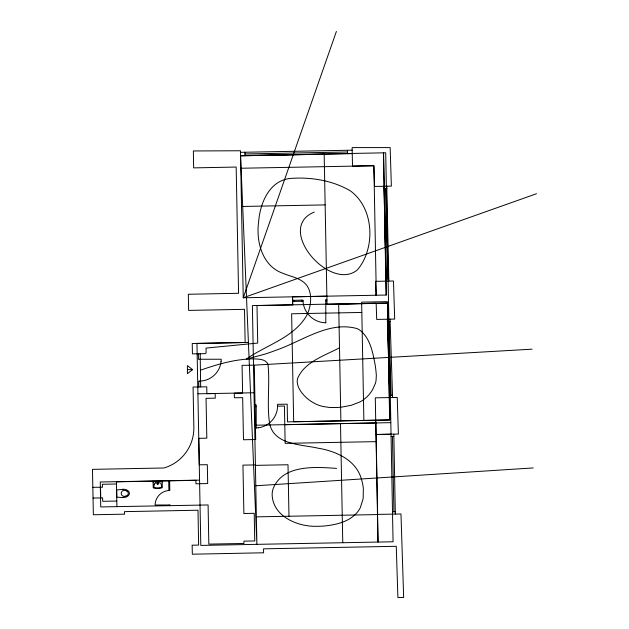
<?xml version="1.0" encoding="UTF-8"?>
<svg xmlns="http://www.w3.org/2000/svg" width="629" height="629" viewBox="0 0 629 629"><rect width="100%" height="100%" fill="white"/><g stroke="black" fill="none" stroke-linecap="round" stroke-linejoin="round"><path stroke-width="0.94" d="M153.083 482.27L153.665 481.602L161.519 481.452M221.094 361.455L221.204 359.238L198.434 359.261L198.332 353.75M277.57 406.145L277.428 408.331A22.078 22.078 0 0 1 258.354 427.767M161.315 487.31L161.622 486.822M153.869 487.011L154.16 484.479M336.389 31.45L243.242 297.776L386.316 295.04L383.596 152.839M192.584 369.648L187.411 373.642L187.411 365.598L192.584 369.648L187.411 369.648M314.201 212.107C274.48 228.233 330.343 292.642 357.453 269.817C375.772 248.156 374.271 207.947 350.125 190.705C332.167 180.256 310.286 176.828 289.749 178.479C268.874 181.05 259.95 203.757 258.582 222.186C255.964 241.733 262.356 266.075 282.846 273.277C291.038 276.846 301.338 277.947 306.976 285.668C311.096 291.746 311.269 299.553 309.838 306.52A37.025 37.025 0 0 1 306.189 316.411C292.862 338.08 266.091 345.124 246.238 359.135L264.652 354.206A198.072 198.072 0 0 0 276.029 350.219C301.723 341.508 328.865 320.586 357.138 328.629A19.916 19.916 0 0 1 361.172 331.184C370.457 339.518 372.793 352.602 375.049 364.293A167.857 167.857 0 0 1 375.733 368.822L376.339 375.096L376.071 380.388A22.534 22.534 0 0 1 375.387 383.383L372.627 389.618A33.486 33.486 0 0 1 366.966 396.844L363.727 399.572A30.239 30.239 0 0 1 360.024 401.9L351.462 405.225L342.27 407.018A77.729 77.729 0 0 1 336.334 407.529L329.478 407.466L323.141 406.531A36.152 36.152 0 0 1 315.986 404.077L314.83 403.511A39.1 39.1 0 0 1 305.262 396.663C301.393 392.771 297.769 388.007 297.265 382.369A12.871 12.871 0 0 1 297.58 378.493C304.664 361.706 324.611 355.739 339.503 347.774M536.521 193.724L243.242 297.776L240.467 150.763L193.362 150.96L193.653 167.88L236.174 167.055L238.564 293.287L188.338 294.262L188.629 310.404L244.508 309.334L245.145 342.49L192.238 343.513L192.435 353.899L204.968 353.655A1.219 1.219 0 0 0 206.1 352.437L206.037 348.096L257.725 343.072L256.994 305.576L292.682 304.892L292.54 296.849L326.868 296.165L324.179 154.026M200.431 370.206C217.288 364.34 234.774 359.198 252.74 358.844C257.921 359.143 265.54 358.616 267.985 364.356C269.998 383.226 266.885 402.521 269.314 421.438C272.066 444.923 300.465 444.208 318.085 448.186C336.311 451.205 356.635 460.255 361.604 479.833A45.681 45.681 0 0 1 363.334 488.301L363.177 498.553L360.291 507.729A26.104 26.104 0 0 1 357.083 512.549C349.457 521.441 337.356 524.468 326.192 525.813A82.761 82.761 0 0 1 317.456 526.284C298.256 527.11 272.782 516.684 272.137 494.583A21.512 21.512 0 0 1 272.923 489.276C282.169 464.359 315.113 466.907 336.57 468.393M123.001 489.307L116.711 489.983L116.805 497.154L123.15 497.594M169.327 490.486L167.872 490.604A14.726 14.726 0 0 0 155.19 503.546L155.088 505.001L170.058 505.001L170.105 505.685M256.168 427.956L258.354 427.775M199.629 381.103L201.846 380.962A21.834 21.834 0 0 0 221.078 361.447M255.783 485.769L533.227 467.937M254.265 365.158L255.681 439.522L243.486 439.765L242.66 397.638L234.365 397.78L234.318 393.196L242.605 392.999L242.071 365.355L254.265 365.158L532.055 349.174M326.915 299.632L325.743 299.679L325.791 300.796L326.915 300.796M255.044 406.609L256.215 406.562L256.168 404.754L255.044 404.754M389.768 395.295L392.543 395.201M244.948 153.979L347.491 151.982M375.969 434.497L398.393 434.057L397.229 397.442L375.285 397.827L378.013 542.064L377.526 514.412M116.459 483.992L102.378 484.283L102.425 487.255L92.817 487.302M240.467 152.328L352.169 150.182M240.522 155.575L385.711 152.8L393.07 541.773L200.8 545.414L196.956 343.418L248.408 342.443M352.271 153.641L240.561 155.788L324.179 154.207M240.789 168.25L373.87 165.734L374.554 186.459L391.372 186.113L390.153 147.595L352.122 147.595L352.515 166.127L373.87 165.734L376.323 295.26M241.52 206.485L325.138 204.905M386.057 278.859L388.793 278.804M292.587 300.308L302.974 300.119L302.974 301.236L292.634 301.433M388.549 302.997L252.378 305.576L256.899 544.352L240.553 155.552M361.824 312.448L291.628 313.777L293.672 421.76L389.666 419.944L387.425 301.661L361.636 302.148L363.869 420.431M197.931 393.817L254.03 392.755M254.643 425.235L390.813 422.657M376.244 441.629L285.141 443.359L284.788 424.701L375.89 422.971L377.62 514.404L400.98 513.979L403.661 597.456L397.905 597.55L396.254 546.302L263.527 548.842L263.606 552.789L192.34 554.204L192.144 545.186L198.63 545.084L197.993 510.221L124.511 511.636L124.566 514.168L93.359 514.758L92.479 469.36L163.957 467.992A41.577 41.577 0 0 0 193.842 427.036L193.072 387.055L206.768 386.811L206.87 393.683L215.157 393.542L215.252 398.173L206.037 398.314L206.823 438.154L198.772 438.35L199.259 464.823L207.311 464.682L207.696 483.552L195.949 483.795L195.847 480.328L116.42 481.845L116.908 506.715M376.103 434.497L391.034 434.214M391.081 436.495L393.817 436.447M255.398 465.374L288.003 464.752L288.978 516.244M199.566 480.116L100.263 481.995L100.734 506.935L208.089 504.953L208.82 544.109L243.973 543.472L243.926 541.137L254.753 540.94L254.21 513.295L243.879 513.539L242.951 465.122L255.382 464.925M256.373 516.857L377.494 514.569M384.06 188.551L386.843 188.503M387.378 321.521L390.153 321.474M116.797 501.054L102.716 501.297L102.621 497.932L93.013 498.034M392.496 511.833L395.279 511.778M200.675 386.906L200.58 381.158L198.725 381.158L198.827 386.961M156.888 483.843L158.453 483.843M161.48 481.405L162.156 482.05M325.751 322.787L323.479 322.638A23.202 23.202 0 0 1 303.178 302.911L302.95 300.646M161.622 486.862L161.228 484.33A1.824 1.824 0 0 0 159.774 482.813A8.932 8.932 0 0 0 155.52 482.93M153.822 487.027L154.184 487.475A13.728 13.728 0 0 0 161.299 487.341M301.802 300.119L301.849 301.283M390.059 319.178L392.59 397.536M387.33 319.233L389.862 397.583M388.793 321.521L391.128 395.248M375.922 295.237L375.482 281.344L393.471 281.006L394.69 319.084L376.7 319.422L376.166 303.288L327.009 304.263L326.868 296.165M347.444 150.276L347.538 153.735M244.901 152.226L244.996 155.693M385.428 188.551L387.425 278.804M384.012 186.263L386.112 281.147M386.788 186.215L388.84 281.1M169.618 480.815L169.814 490.471L168.887 490.526L168.69 480.815M162.156 480.965L162.306 487.695A14.365 14.365 0 0 1 153.224 487.892L153.083 481.161M393.817 434.159L395.327 514.074M392.449 436.447L393.911 511.778M383.431 152.91L386.12 295.048M340.887 420.864L338.677 304.122L387.598 303.194L389.807 419.944L287.516 421.87L287.178 404.172L277.617 404.313L277.617 406.169L284.442 406.019L284.788 424.701M340.501 423.608L342.758 542.725M292.54 296.849L292.689 304.813M375.725 420.211L375.772 422.94M200.187 353.75L200.58 381.158M100.522 487.302L100.719 497.979M325.791 300.214L325.791 322.834M293.759 300.261L293.759 301.433M256.215 406.562L256.215 428.011M169.177 505.001L169.177 505.732M157.667 483.064L157.667 484.621M154.121 484.432A1.824 1.824 0 0 1 155.481 482.875M123.158 497.539A9.647 9.647 0 0 0 125.674 497.162A6.856 6.856 0 0 0 127.616 496.257A4.788 4.788 0 0 0 128.984 494.795A2.76 2.76 0 0 0 128.937 491.807A4.804 4.804 0 0 0 127.483 490.376A7.611 7.611 0 0 0 125.313 489.48A7.186 7.186 0 0 0 123.001 489.276M124.251 496.375A2.996 2.996 0 0 1 121.2 493.435A2.996 2.996 0 0 1 124.141 490.376A4.081 4.081 0 0 1 125.611 490.581M125.611 490.557A4.607 4.607 0 0 1 127.019 491.233M127.058 491.225A3.231 3.231 0 0 1 127.97 492.232A2.264 2.264 0 0 1 128.002 494.441A3.239 3.239 0 0 1 127.105 495.455A4.167 4.167 0 0 1 125.839 496.116M125.879 496.108A5.386 5.386 0 0 1 124.298 496.375M157.187 483.772C158.201 485.352 158.154 482.254 157.195 483.725M157.329 481.94L157.863 481.995L157.329 481.94"/></g></svg>
